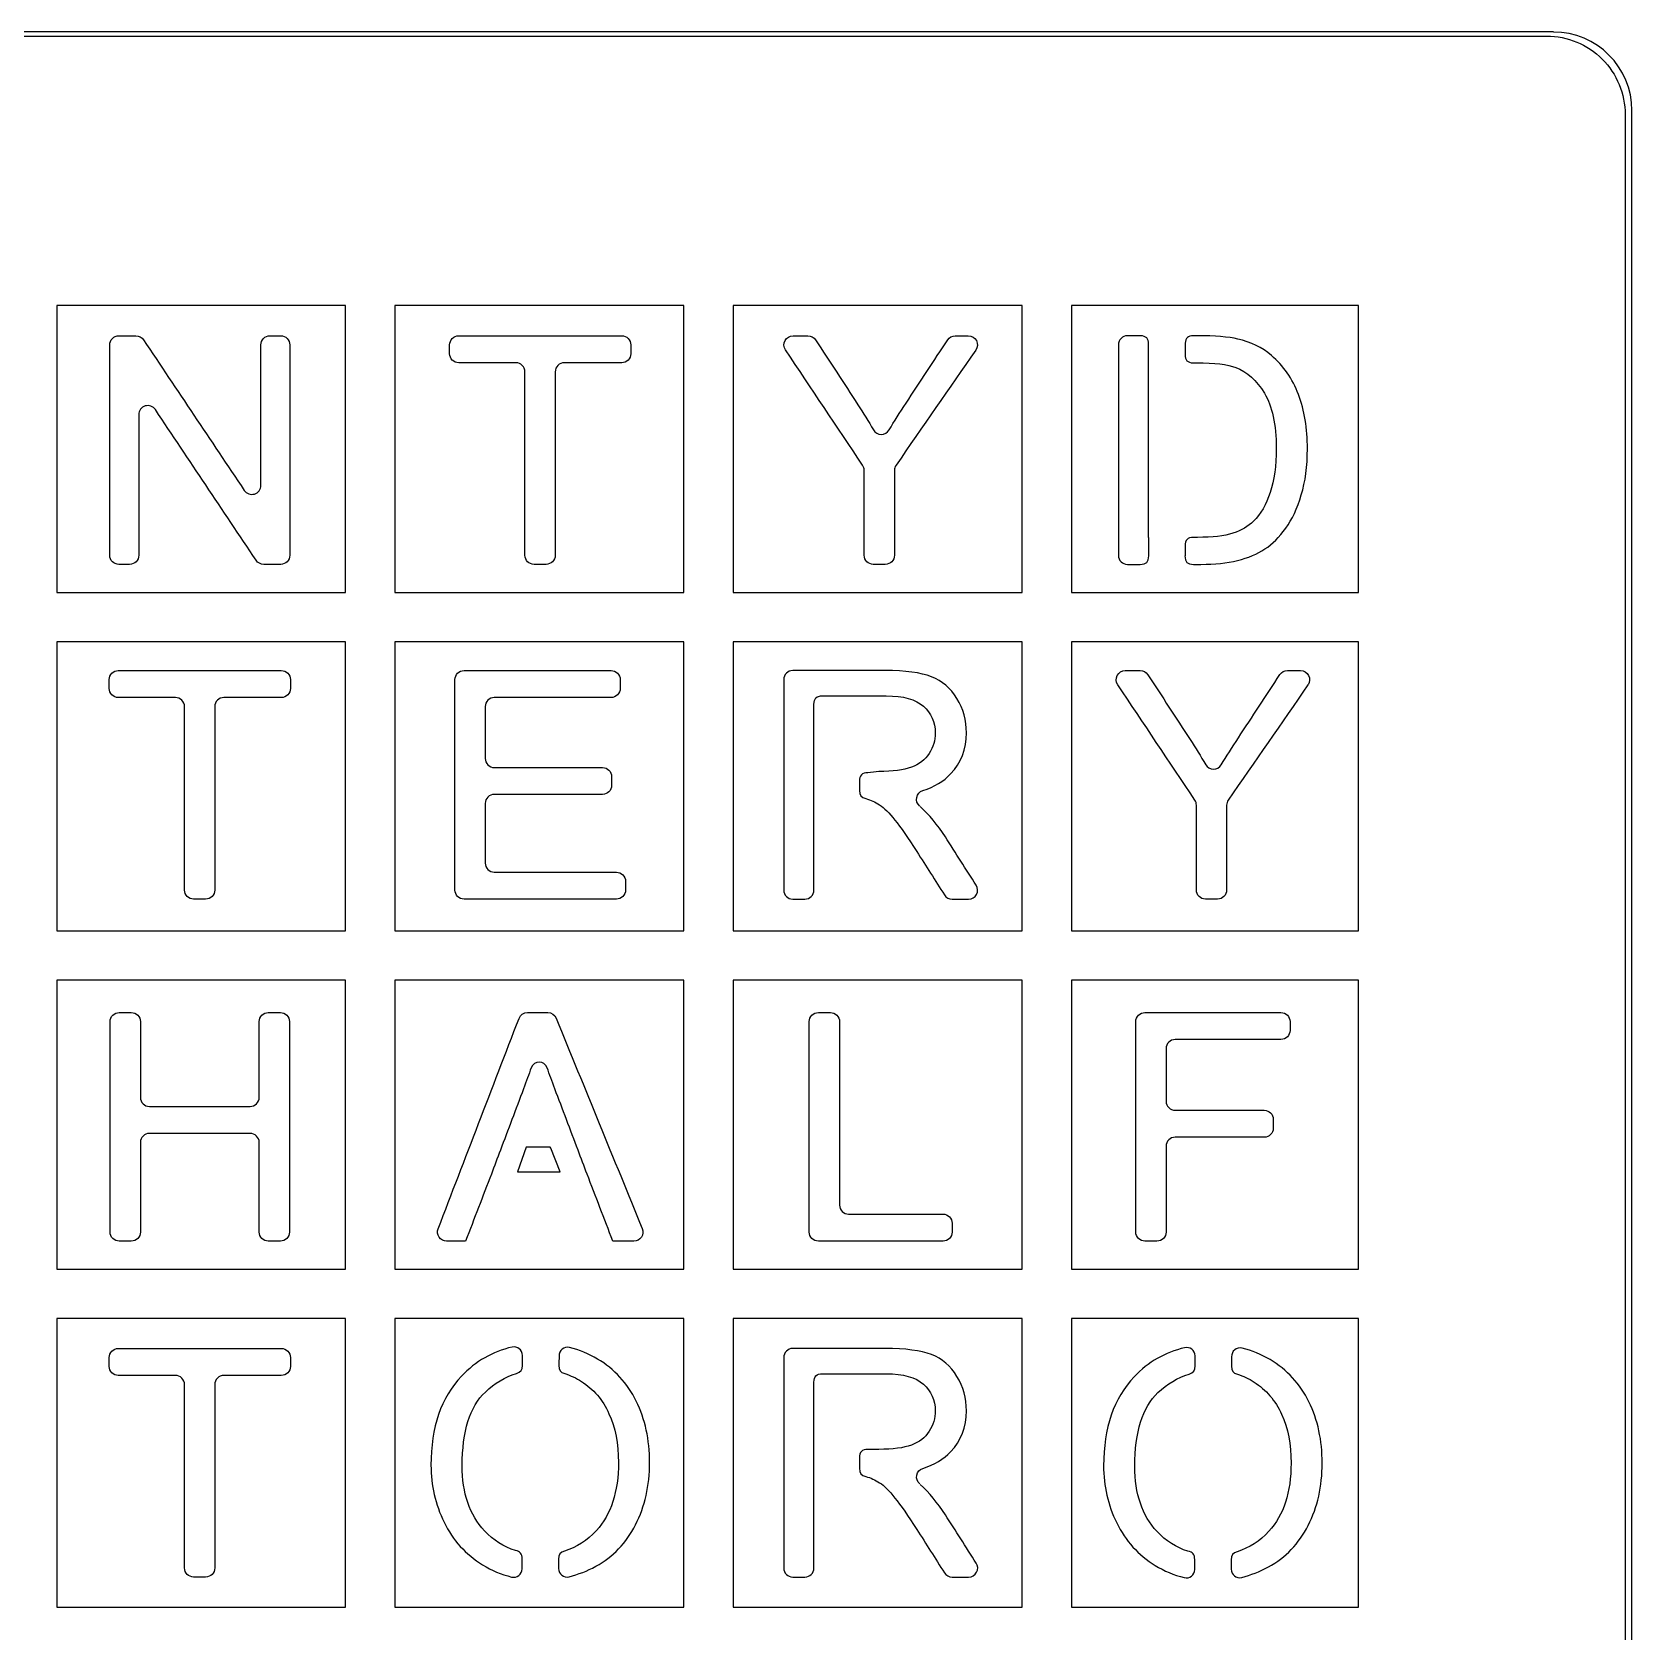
# Model space of a CAD drawing. Extents: x 0.1 to 78.1, y 0.1 to 78.1.
# Drawn here: x 39.21 to 78.12, y 39.14 to 78.05 of the extents above; entities that cross this region are included whole.
import ezdxf

# ---------------------------------------------------------------- set-up
doc = ezdxf.new("R2010")
doc.units = 0
doc.layers.get('0').update_dxf_attribs({"linetype": 'CONTINUOUS'})
doc.layers.add('Grid', color=7, linetype='CONTINUOUS')

msp = doc.modelspace()

# ---------------------------------------------------------------- linework, layer by layer
at = {"color": 7}
for p, q in [((2.042849, 77.953732), (76.042846, 77.953732)), ((77.953667, 76.043044), (77.953667, 2.043039)), ((67.543621, 70.665175), (67.454983, 70.664911)), ((67.451808, 70.007157), (67.535152, 70.007157)), ((67.551294, 65.762261), (67.455248, 65.762261)), ((51.222546, 50.930914), (51.013525, 50.331659)), ((51.81389, 50.930914), (51.222546, 50.930914)), ((51.82315, 50.907313), (51.81389, 50.930914)), ((52.051221, 50.331659), (51.82315, 50.907313)), ((51.013525, 50.331659), (52.051221, 50.331659))]:
    msp.add_line(p, q, dxfattribs=at)
for points in [[(76.042846, 77.953732), (76.549615, 77.953767), (77.035642, 77.75248), (77.393993, 77.394152)], [(77.393993, 77.394152), (77.752345, 77.035824), (77.953667, 76.549813), (77.953667, 76.043044)], [(41.099322, 70.444143), (41.099322, 70.565639), (41.198803, 70.665255), (41.320249, 70.665255)], [(41.099322, 65.326992), (41.099322, 67.032737), (41.099322, 68.738479), (41.099322, 70.444143)], [(41.320249, 70.665255), (41.458891, 70.665255), (41.59753, 70.665255), (41.735907, 70.665255)], [(41.735907, 70.665255), (41.812107, 70.665255), (41.877462, 70.63033), (41.920057, 70.567041)], [(41.920057, 70.567041), (42.7363, 69.346677), (43.552801, 68.126207), (44.369305, 66.905816)], [(44.774121, 70.444143), (44.774121, 70.565639), (44.873339, 70.665255), (44.995048, 70.665255)], [(44.774121, 67.028821), (44.774121, 68.167241), (44.774121, 69.305852), (44.774121, 70.444143)], [(44.995048, 70.665255), (45.082889, 70.665255), (45.170728, 70.665255), (45.258573, 70.665255)], [(45.258573, 70.665255), (45.380016, 70.665255), (45.479235, 70.565639), (45.479235, 70.444143)], [(45.479235, 70.444143), (45.479235, 68.738506), (45.479235, 67.032737), (45.479235, 65.326992)], [(49.365965, 70.444143), (49.365965, 70.565639), (49.464919, 70.665228), (49.586892, 70.665228)], [(49.365965, 70.229989), (49.365965, 70.301453), (49.365965, 70.372784), (49.365965, 70.444143)], [(49.586892, 70.665228), (50.908221, 70.665228), (52.22955, 70.665228), (53.550615, 70.665228)], [(53.550615, 70.665228), (53.672588, 70.665228), (53.771807, 70.565613), (53.771807, 70.444143)], [(53.771807, 70.444143), (53.771807, 70.372784), (53.771807, 70.301453), (53.771807, 70.229989)], [(57.534182, 70.321164), (57.487615, 70.390723), (57.483646, 70.47457), (57.523598, 70.548544)], [(57.523069, 70.548544), (57.562492, 70.622234), (57.634459, 70.665228), (57.718067, 70.665228)], [(57.718067, 70.665228), (57.838453, 70.665228), (57.958838, 70.665228), (58.079488, 70.665228)], [(58.079488, 70.665228), (58.156217, 70.665228), (58.222363, 70.629457), (58.264432, 70.565163)], [(58.264432, 70.565163), (58.607861, 70.03978), (58.95129, 69.51442), (59.294984, 68.989146)], [(60.466559, 69.030262), (60.803638, 69.542122), (61.140717, 70.053882), (61.477797, 70.565639)], [(61.477797, 70.565639), (61.52013, 70.629668), (61.586011, 70.665228), (61.66274, 70.665228)], [(61.66274, 70.665228), (61.768045, 70.665228), (61.873084, 70.665228), (61.978388, 70.665228)], [(61.978388, 70.665228), (62.06279, 70.665228), (62.135022, 70.621387), (62.17418, 70.546563)], [(62.17418, 70.546563), (62.213074, 70.471924), (62.208047, 70.387628), (62.160951, 70.318145)], [(65.850021, 70.665255), (65.728577, 70.665255), (65.629096, 70.566036), (65.629096, 70.444169)], [(65.629096, 70.444169), (65.629096, 68.738506), (65.629096, 67.032764), (65.629096, 65.326992)], [(66.165404, 70.665175), (66.060367, 70.665175), (65.95506, 70.665175), (65.850021, 70.665255)], [(66.364903, 70.458536), (66.364903, 70.600591), (66.307485, 70.660281), (66.165404, 70.665175)], [(66.364635, 70.008929), (66.364635, 70.15876), (66.364635, 70.308702), (66.364635, 70.458536)], [(67.454983, 70.664911), (67.322956, 70.664911), (67.265277, 70.613), (67.250196, 70.481819)], [(67.250196, 70.481819), (67.250196, 70.39244), (67.250196, 70.302987), (67.250196, 70.213611)], [(68.533692, 70.585007), (68.305883, 70.637103), (67.975951, 70.666019), (67.543621, 70.665175)], [(69.349138, 70.187603), (69.123713, 70.379134), (68.851721, 70.511767), (68.533692, 70.585007)], [(49.586892, 70.008903), (49.464919, 70.008903), (49.365965, 70.108228), (49.365965, 70.229989)], [(53.771807, 70.229989), (53.771807, 70.108228), (53.672588, 70.008903), (53.550615, 70.008903)], [(59.409284, 67.516131), (58.784338, 68.451192), (58.159392, 69.38618), (57.534182, 70.321164)], [(62.160157, 70.318145), (61.51378, 69.384592), (60.867403, 68.450824), (60.221026, 67.517163)], [(67.248873, 70.213611), (67.248873, 70.069678), (67.307875, 70.009511), (67.451808, 70.007157)], [(70.006628, 69.237404), (69.861898, 69.623273), (69.6415, 69.938894), (69.349138, 70.187603)], [(50.976219, 70.008903), (50.513198, 70.008903), (50.049913, 70.008903), (49.586892, 70.008903)], [(51.197411, 69.787896), (51.197411, 69.909472), (51.097663, 70.008903), (50.976219, 70.008903)], [(51.197411, 65.326992), (51.197411, 66.81398), (51.197411, 68.300912), (51.197411, 69.787896)], [(52.153615, 70.008903), (52.031906, 70.008903), (51.932423, 69.909472), (51.932423, 69.787896)], [(51.932423, 69.787896), (51.932423, 68.300912), (51.932423, 66.81398), (51.932423, 65.326992)], [(53.550615, 70.008903), (53.084948, 70.008903), (52.619281, 70.008903), (52.153615, 70.008903)], [(66.364635, 65.76234), (66.364635, 67.177888), (66.364635, 68.593356), (66.364635, 70.008929)], [(67.535152, 70.007157), (67.970921, 70.007157), (68.287894, 69.971306), (68.484477, 69.895079)], [(68.484477, 69.895079), (68.757794, 69.789084), (68.989302, 69.580384), (69.181128, 69.267382)], [(69.181128, 69.267382), (69.371363, 68.9552), (69.466875, 68.508715), (69.466875, 67.92777)], [(41.9616, 68.957422), (41.866876, 68.928768), (41.804702, 68.844763), (41.804702, 68.745888)], [(42.209514, 68.868496), (42.154745, 68.951019), (42.05632, 68.98613), (41.9616, 68.957422)], [(59.294984, 68.989146), (59.426482, 68.785149), (59.551894, 68.581132), (59.672015, 68.376477)], [(60.051957, 68.373857), (60.175253, 68.577666), (60.312836, 68.797058), (60.466559, 69.030262)], [(70.2257, 67.915837), (70.2257, 68.411613), (70.152942, 68.851642), (70.006628, 69.237404)], [(41.804702, 68.745888), (41.804702, 67.606248), (41.804702, 66.466608), (41.804702, 65.326968)], [(44.659291, 65.204175), (43.842787, 66.425595), (43.02628, 67.6471), (42.209514, 68.868496)], [(59.672015, 68.376477), (59.712497, 68.307473), (59.781024, 68.267759), (59.861192, 68.267386)], [(59.861192, 68.267386), (59.941097, 68.267386), (60.010153, 68.305304), (60.051957, 68.373857)], [(69.466875, 67.92777), (69.466875, 67.50687), (69.417665, 67.151056), (69.320825, 66.85581)], [(70.076742, 66.793554), (70.17649, 67.119888), (70.2257, 67.494012), (70.2257, 67.915837)], [(59.44659, 67.393153), (59.44659, 67.438873), (59.433361, 67.47811), (59.409284, 67.516131)], [(59.44659, 65.326992), (59.44659, 66.015705), (59.44659, 66.704416), (59.44659, 67.393153)], [(60.221026, 67.517163), (60.194038, 67.478481), (60.181603, 67.43829), (60.181603, 67.391271)], [(60.181603, 67.391271), (60.181603, 66.703119), (60.181603, 66.015041), (60.181603, 65.326968)], [(44.617487, 66.817102), (44.711943, 66.846203), (44.774121, 66.930052), (44.774121, 67.028821)], [(44.369305, 66.905816), (44.424077, 66.823769), (44.522502, 66.78858), (44.617487, 66.817102)], [(69.320825, 66.85581), (69.223726, 66.562043), (69.087465, 66.326591), (68.913102, 66.152997)], [(69.697327, 65.983529), (69.85264, 66.197209), (69.978053, 66.467587), (70.076742, 66.793554)], [(68.913102, 66.152997), (68.788751, 66.028799), (68.623121, 65.933129), (68.414627, 65.864416)], [(66.366487, 65.313395), (66.366487, 65.463043), (66.366487, 65.612689), (66.366487, 65.76234)], [(67.455248, 65.762261), (67.309465, 65.762261), (67.248873, 65.701803), (67.248873, 65.555833)], [(68.414627, 65.864416), (68.206135, 65.795675), (67.917742, 65.762261), (67.551294, 65.762261)], [(69.191446, 65.480056), (69.375067, 65.601526), (69.543342, 65.769772), (69.697327, 65.983529)], [(67.248873, 65.555833), (67.248873, 65.474712), (67.248873, 65.39359), (67.248873, 65.312469)], [(68.528398, 65.200468), (68.787428, 65.263836), (69.008619, 65.357051), (69.191446, 65.480056)], [(41.320249, 65.105988), (41.198803, 65.105988), (41.099322, 65.205125), (41.099322, 65.326992)], [(41.583774, 65.105988), (41.49593, 65.105988), (41.408091, 65.105988), (41.320249, 65.105988)], [(41.804702, 65.326968), (41.804702, 65.205125), (41.70548, 65.105988), (41.583774, 65.105988)], [(44.843177, 65.105988), (44.766977, 65.105988), (44.701625, 65.140913), (44.659291, 65.204175)], [(45.258573, 65.105988), (45.119928, 65.105988), (44.981554, 65.105988), (44.843177, 65.105988)], [(45.479235, 65.326992), (45.479235, 65.205125), (45.380016, 65.105988), (45.258573, 65.105988)], [(51.418338, 65.105988), (51.296629, 65.105988), (51.197411, 65.205125), (51.197411, 65.326992)], [(51.711496, 65.105988), (51.613865, 65.105988), (51.515969, 65.105988), (51.418338, 65.105988)], [(51.932423, 65.326992), (51.932423, 65.205125), (51.83294, 65.105988), (51.711496, 65.105988)], [(59.667517, 65.105988), (59.545809, 65.105988), (59.44659, 65.205125), (59.44659, 65.326992)], [(59.960411, 65.105988), (59.86278, 65.105988), (59.765149, 65.105988), (59.667517, 65.105988)], [(60.181603, 65.326968), (60.181603, 65.205125), (60.082384, 65.105988), (59.960411, 65.105988)], [(65.629096, 65.326992), (65.629096, 65.205524), (65.728577, 65.106012), (65.850021, 65.106012)], [(65.850021, 65.106012), (65.953208, 65.106012), (66.05666, 65.106012), (66.159848, 65.106012)], [(66.159848, 65.106012), (66.306427, 65.106012), (66.367019, 65.166919), (66.366487, 65.313395)], [(67.248608, 65.312469), (67.248608, 65.166498), (67.309198, 65.105935), (67.455248, 65.105935)], [(67.455248, 65.105935), (67.515308, 65.105935), (67.575371, 65.105935), (67.635429, 65.105935)], [(67.635429, 65.105935), (67.970656, 65.105935), (68.268315, 65.136812), (68.528398, 65.200468)], [(41.086355, 62.302167), (41.086355, 62.423558), (41.185577, 62.523173), (41.307282, 62.523173)], [(41.086355, 62.088013), (41.086355, 62.159371), (41.086355, 62.230729), (41.086355, 62.302167)], [(41.307282, 62.523173), (42.628614, 62.523173), (43.949943, 62.523173), (45.271273, 62.523173)], [(45.271273, 62.523173), (45.392978, 62.523173), (45.492464, 62.423558), (45.492464, 62.302167)], [(45.492464, 62.302167), (45.492464, 62.230729), (45.492464, 62.159371), (45.492464, 62.088013)], [(49.494552, 62.30214), (49.494552, 62.423531), (49.594035, 62.523147), (49.716008, 62.523147)], [(49.494552, 57.184913), (49.494552, 58.890655), (49.494552, 60.596424), (49.494552, 62.30214)], [(49.716008, 62.523147), (50.907956, 62.523147), (52.100169, 62.523147), (53.292646, 62.523147)], [(53.292646, 62.523147), (53.414354, 62.523147), (53.513573, 62.423531), (53.513573, 62.30214)], [(53.513573, 62.30214), (53.513573, 62.230703), (53.513573, 62.159345), (53.513573, 62.088013)], [(57.710394, 62.523173), (57.588686, 62.523173), (57.489203, 62.423558), (57.489203, 62.302167)], [(57.489203, 62.302167), (57.489203, 60.596398), (57.489203, 58.890655), (57.489203, 57.184913)], [(59.953797, 62.523173), (59.206084, 62.523173), (58.458371, 62.523173), (57.710394, 62.523173)], [(61.083832, 62.372943), (60.826128, 62.472664), (60.449361, 62.523173), (59.953797, 62.523173)], [(61.702428, 61.84494), (61.547382, 62.097302), (61.341272, 62.273248), (61.083832, 62.372943)], [(65.613483, 62.179188), (65.566919, 62.248747), (65.562948, 62.332488), (65.6029, 62.406386)], [(65.602371, 62.406386), (65.641796, 62.480178), (65.71376, 62.523173), (65.797371, 62.523173)], [(65.797371, 62.523173), (65.917754, 62.523173), (66.038404, 62.523173), (66.158792, 62.523173)], [(66.158792, 62.523173), (66.235521, 62.523173), (66.3014, 62.487401), (66.343471, 62.423081)], [(66.343471, 62.423081), (66.687165, 61.897725), (67.030594, 61.372341), (67.374285, 60.847091)], [(68.54586, 60.888209), (68.882942, 61.400043), (69.220021, 61.9118), (69.557098, 62.423558)], [(69.557098, 62.423558), (69.599431, 62.487484), (69.665315, 62.523173), (69.742044, 62.523173)], [(69.742044, 62.523173), (69.847081, 62.523173), (69.952388, 62.523173), (70.057692, 62.523173)], [(70.057692, 62.523173), (70.142094, 62.523173), (70.214323, 62.47912), (70.253481, 62.404508)], [(70.253481, 62.404508), (70.292375, 62.329869), (70.287348, 62.245548), (70.240252, 62.176172)], [(41.307282, 61.866821), (41.185577, 61.866821), (41.086355, 61.966252), (41.086355, 62.088013)], [(45.492464, 62.088013), (45.492464, 61.966252), (45.393246, 61.867036), (45.271537, 61.866821)], [(53.513573, 62.088013), (53.513573, 61.966252), (53.414354, 61.866821), (53.292646, 61.866821)], [(58.22448, 61.701695), (58.22448, 61.847695), (58.285069, 61.908229), (58.431119, 61.908229)], [(58.431119, 61.908229), (58.948644, 61.908229), (59.466169, 61.908229), (59.98343, 61.908229)], [(59.98343, 61.908229), (60.396445, 61.908229), (60.69807, 61.824117), (60.88804, 61.654654)], [(67.488321, 59.374155), (66.863375, 60.30914), (66.238429, 61.244098), (65.613483, 62.179188)], [(70.239458, 62.176172), (69.593081, 61.24251), (68.946442, 60.308849), (68.300065, 59.375187)], [(42.696612, 61.866821), (42.233591, 61.866821), (41.770303, 61.866821), (41.307282, 61.866821)], [(42.918068, 61.645841), (42.918068, 61.767311), (42.81832, 61.866821), (42.696612, 61.866821)], [(42.918068, 57.184913), (42.918068, 58.671924), (42.918068, 60.158936), (42.918068, 61.645841)], [(43.874005, 61.866821), (43.7523, 61.866821), (43.653078, 61.767311), (43.653078, 61.645841)], [(43.653078, 61.645841), (43.653078, 60.158936), (43.653078, 58.671898), (43.653078, 57.184913)], [(45.271537, 61.866821), (44.805603, 61.866821), (44.339939, 61.866821), (43.874005, 61.866821)], [(50.451021, 61.866821), (50.329313, 61.866821), (50.229829, 61.767311), (50.229829, 61.645815)], [(50.229829, 61.645815), (50.229829, 61.225895), (50.229829, 60.805868), (50.229829, 60.385816)], [(53.292646, 61.866821), (52.345173, 61.866821), (51.398229, 61.866821), (50.451021, 61.866821)], [(58.22448, 60.068977), (58.22448, 60.613225), (58.22448, 61.157473), (58.22448, 61.701695)], [(60.88804, 61.654654), (61.080128, 61.485109), (61.174055, 61.268889), (61.174055, 61.006028)], [(61.932615, 61.006028), (61.932615, 61.31162), (61.856415, 61.59139), (61.702428, 61.84494)], [(61.174055, 61.006028), (61.174055, 60.826241), (61.125372, 60.660639), (61.026682, 60.507604)], [(61.549763, 60.009367), (61.806145, 60.280115), (61.932615, 60.611349), (61.932615, 61.006028)], [(67.374285, 60.847091), (67.505783, 60.64307), (67.63146, 60.438971), (67.751319, 60.234395)], [(68.130996, 60.231775), (68.254554, 60.435584), (68.39214, 60.655003), (68.54586, 60.888209)], [(50.229829, 60.385816), (50.229829, 60.264161), (50.329313, 60.164836), (50.451021, 60.164836)], [(61.026682, 60.507604), (60.928786, 60.354939), (60.784853, 60.243708), (60.594353, 60.173938)], [(50.451021, 60.164836), (51.328644, 60.164836), (52.206531, 60.164836), (53.084154, 60.164836)], [(53.084154, 60.164836), (53.205863, 60.164836), (53.305346, 60.065511), (53.305346, 59.943644)], [(53.305346, 59.943644), (53.305346, 59.873688), (53.305346, 59.803576), (53.305346, 59.733539)], [(58.22448, 59.432178), (58.22448, 59.644348), (58.22448, 59.856729), (58.22448, 60.068977)], [(59.536549, 60.035666), (59.390499, 60.035666), (59.329909, 59.975209), (59.329909, 59.829212)], [(59.806159, 60.068977), (59.716201, 60.057865), (59.626507, 60.046752), (59.536549, 60.035666)], [(60.594353, 60.173938), (60.40544, 60.104008), (60.141386, 60.068977), (59.806159, 60.068977)], [(60.872959, 59.605586), (61.157915, 59.698508), (61.38334, 59.833234), (61.549763, 60.009367)], [(67.751319, 60.234395), (67.791533, 60.165312), (67.860325, 60.125783), (67.940229, 60.125413)], [(67.940229, 60.125413), (68.020401, 60.125413), (68.089721, 60.163248), (68.130996, 60.231775)], [(53.305346, 59.733539), (53.305346, 59.611777), (53.205863, 59.512532), (53.084154, 59.512532)], [(59.329909, 59.829212), (59.329909, 59.75579), (59.329909, 59.682474), (59.329909, 59.609052)], [(59.329909, 59.609052), (59.329909, 59.491233), (59.373565, 59.435856), (59.48813, 59.408339)], [(60.724792, 59.439507), (60.740667, 59.519967), (60.795172, 59.580424), (60.872959, 59.605586)], [(50.451021, 59.512532), (50.329313, 59.512532), (50.229829, 59.413022), (50.229829, 59.291261)], [(50.229829, 59.291261), (50.229829, 58.807947), (50.229829, 58.324526), (50.229829, 57.841238)], [(53.084154, 59.512532), (52.206531, 59.512532), (51.328644, 59.512532), (50.451021, 59.512532)], [(58.22448, 57.184913), (58.22448, 57.934001), (58.22448, 58.68309), (58.22448, 59.432178)], [(59.48813, 59.408339), (59.601901, 59.377912), (59.713026, 59.328726), (59.823092, 59.257368)], [(59.823092, 59.257368), (59.933159, 59.187597), (60.057249, 59.063402), (60.195626, 58.886052)], [(60.79623, 59.228819), (60.734317, 59.282609), (60.708388, 59.359418), (60.724792, 59.439507)], [(61.42144, 58.477006), (61.228824, 58.772175), (61.025624, 59.019455), (60.810517, 59.216066)], [(67.525894, 59.251071), (67.525894, 59.296791), (67.512665, 59.336134), (67.488321, 59.374155)], [(67.525894, 57.184913), (67.525894, 57.873623), (67.525894, 58.56236), (67.525894, 59.251071)], [(68.300065, 59.375187), (68.273342, 59.336399), (68.260904, 59.296315), (68.260904, 59.249192)], [(68.260904, 59.249192), (68.260904, 58.561117), (68.260904, 57.872962), (68.260904, 57.184887)], [(60.195626, 58.886052), (60.33559, 58.71013), (60.512861, 58.453722), (60.727703, 58.120903)], [(62.171005, 57.303764), (61.921238, 57.694871), (61.671207, 58.085901), (61.42144, 58.477006)], [(60.727703, 58.120903), (60.951011, 57.769325), (61.17432, 57.41772), (61.397628, 57.066142)], [(50.229829, 57.841238), (50.229829, 57.719557), (50.329313, 57.620047), (50.451021, 57.620047)], [(50.451021, 57.620047), (51.441356, 57.620047), (52.431692, 57.620047), (53.421763, 57.620047)], [(53.421763, 57.620047), (53.543736, 57.620047), (53.642954, 57.520907), (53.642954, 57.39904)], [(53.642954, 57.39904), (53.642954, 57.327682), (53.642954, 57.256351), (53.642954, 57.184913)], [(62.178678, 57.078709), (62.218365, 57.151284), (62.21572, 57.233993), (62.17074, 57.303764)], [(43.138995, 56.963907), (43.017022, 56.963907), (42.918068, 57.063152), (42.918068, 57.184913)], [(43.431889, 56.963907), (43.334258, 56.963907), (43.236627, 56.963907), (43.138995, 56.963907)], [(43.653078, 57.184913), (43.653078, 57.063125), (43.553598, 56.963907), (43.431889, 56.963907)], [(49.716008, 56.963907), (49.594035, 56.963907), (49.494552, 57.063125), (49.494552, 57.184913)], [(53.421763, 56.963907), (52.186423, 56.963907), (50.951083, 56.963907), (49.716008, 56.963907)], [(53.642954, 57.184913), (53.642954, 57.063125), (53.543736, 56.963907), (53.421763, 56.963907)], [(57.489203, 57.184913), (57.489203, 57.063152), (57.588686, 56.963907), (57.710394, 56.963907)], [(57.710394, 56.963907), (57.808026, 56.963907), (57.905921, 56.963907), (58.003553, 56.963907)], [(58.003553, 56.963907), (58.124996, 56.963907), (58.22448, 57.063152), (58.22448, 57.184913)], [(61.397628, 57.066142), (61.439697, 57.000604), (61.506636, 56.963907), (61.584424, 56.963907)], [(61.584424, 56.963907), (61.718038, 56.963907), (61.851653, 56.963907), (61.985003, 56.963907)], [(61.985003, 56.963907), (62.067818, 56.963907), (62.13899, 57.005975), (62.178678, 57.078709)], [(67.746821, 56.963907), (67.62511, 56.963907), (67.525894, 57.063125), (67.525894, 57.184913)], [(68.039977, 56.963907), (67.942081, 56.963907), (67.84445, 56.963907), (67.746821, 56.963907)], [(68.260904, 57.184887), (68.260904, 57.063125), (68.161685, 56.963907), (68.039977, 56.963907)], [(41.108318, 53.985714), (41.108318, 54.107475), (41.207537, 54.206694), (41.329507, 54.206694)], [(41.329507, 54.206694), (41.427403, 54.206694), (41.525566, 54.206694), (41.623462, 54.206694)], [(41.623462, 54.206694), (41.745432, 54.206694), (41.844651, 54.107475), (41.844651, 53.985714)], [(44.733901, 53.985714), (44.733901, 54.107475), (44.833123, 54.206694), (44.954831, 54.206694)], [(44.954831, 54.206694), (45.052991, 54.206694), (45.150887, 54.206694), (45.249048, 54.206694)], [(45.249048, 54.206694), (45.370753, 54.206694), (45.470239, 54.107475), (45.470239, 53.985714)], [(51.052154, 54.064983), (51.085227, 54.152296), (51.165131, 54.206747), (51.258529, 54.206747)], [(51.258529, 54.206747), (51.422571, 54.206747), (51.586348, 54.206747), (51.75039, 54.206747)], [(51.75039, 54.206747), (51.841936, 54.206747), (51.919988, 54.154174), (51.954648, 54.069402)], [(58.111238, 53.985714), (58.111238, 54.107475), (58.210457, 54.206694), (58.332165, 54.206694)], [(58.332165, 54.206694), (58.430326, 54.206694), (58.528486, 54.206694), (58.626646, 54.206694)], [(58.626646, 54.206694), (58.74809, 54.206694), (58.847574, 54.107475), (58.847574, 53.985714)], [(66.051898, 53.985714), (66.051898, 54.107475), (66.151381, 54.206694), (66.273092, 54.206694)], [(66.273092, 54.206694), (67.37614, 54.206694), (68.478923, 54.206694), (69.581704, 54.206694)], [(69.581704, 54.206694), (69.703677, 54.206694), (69.802896, 54.107475), (69.802896, 53.985714)], [(41.108318, 48.86846), (41.108318, 50.574203), (41.108318, 52.279972), (41.108318, 53.985714)], [(41.844651, 53.985714), (41.844651, 53.371986), (41.844651, 52.758285), (41.844651, 52.144584)], [(44.733901, 52.144584), (44.733901, 52.758285), (44.733901, 53.371986), (44.733901, 53.985714)], [(45.470239, 53.985714), (45.470239, 52.279945), (45.470239, 50.574203), (45.470239, 48.86846)], [(49.0863, 48.947915), (49.741408, 50.653551), (50.396781, 52.359214), (51.052154, 54.064983)], [(51.954648, 54.069402), (52.652884, 52.363739), (53.351119, 50.658076), (54.049354, 48.952492)], [(58.111238, 48.86846), (58.111238, 50.574203), (58.111238, 52.279972), (58.111238, 53.985714)], [(58.847574, 53.985714), (58.847574, 52.498703), (58.847574, 51.011771), (58.847574, 49.524786)], [(66.051898, 48.86846), (66.051898, 50.574203), (66.051898, 52.279972), (66.051898, 53.985714)], [(69.802896, 53.77156), (69.802896, 53.649799), (69.703677, 53.550369), (69.581704, 53.550369)], [(69.802896, 53.985714), (69.802896, 53.914356), (69.802896, 53.842918), (69.802896, 53.77156)], [(67.009425, 53.550554), (66.887719, 53.550554), (66.7885, 53.451044), (66.7885, 53.329468)], [(66.7885, 53.329468), (66.7885, 52.903065), (66.7885, 52.476636), (66.7885, 52.050313)], [(69.581704, 53.550369), (68.724454, 53.550474), (67.866942, 53.550474), (67.009425, 53.550554)], [(51.738483, 52.861102), (51.673925, 53.045596), (51.413046, 53.045491), (51.348488, 52.861023)], [(51.348488, 52.861023), (51.293719, 52.703966), (51.231542, 52.533654), (51.162486, 52.350113)], [(51.92475, 52.350113), (51.855694, 52.533654), (51.793517, 52.70394), (51.738483, 52.861102)], [(41.844651, 52.144584), (41.844651, 52.022902), (41.944137, 51.923578), (42.065845, 51.923578)], [(44.512448, 51.923578), (44.634421, 51.923578), (44.733901, 52.022902), (44.733901, 52.144584)], [(51.162486, 52.350113), (50.974896, 51.853278), (50.787042, 51.356364), (50.599452, 50.859529)], [(52.487784, 50.859529), (52.300194, 51.356364), (52.112604, 51.853278), (51.92475, 52.350113)], [(42.065845, 51.923578), (42.881291, 51.923578), (43.697002, 51.923578), (44.512448, 51.923578)], [(66.7885, 52.050313), (66.7885, 51.928446), (66.887719, 51.829122), (67.009425, 51.829122)], [(67.009425, 51.829122), (67.731473, 51.829122), (68.453523, 51.829122), (69.175571, 51.829122)], [(69.175571, 51.829122), (69.297277, 51.829122), (69.396496, 51.729797), (69.396496, 51.608142)], [(69.396496, 51.393988), (69.396496, 51.272121), (69.297277, 51.172796), (69.175571, 51.172796)], [(69.396496, 51.608142), (69.396496, 51.536678), (69.396496, 51.465346), (69.396496, 51.393988)], [(42.065845, 51.267438), (41.943872, 51.267438), (41.844389, 51.167928), (41.844651, 51.046061)], [(41.844651, 51.046061), (41.844651, 50.320256), (41.844651, 49.594345), (41.844651, 48.86846)], [(44.512448, 51.267438), (43.697002, 51.267438), (42.881291, 51.267438), (42.065845, 51.267438)], [(44.733901, 51.046352), (44.733901, 51.167928), (44.634421, 51.267438), (44.512448, 51.267438)], [(44.733901, 48.86846), (44.733901, 49.594451), (44.733901, 50.320361), (44.733901, 51.046352)], [(67.009425, 51.172796), (66.887719, 51.172796), (66.7885, 51.073472), (66.7885, 50.951604)], [(69.175571, 51.172796), (68.453523, 51.172796), (67.731473, 51.172796), (67.009425, 51.172796)], [(50.599452, 50.859529), (50.526163, 50.665854), (50.453138, 50.472285), (50.379848, 50.278795)], [(52.707388, 50.278769), (52.634098, 50.472259), (52.561073, 50.665854), (52.487784, 50.859529)], [(66.7885, 50.951604), (66.7885, 50.257258), (66.7885, 49.562912), (66.7885, 48.86846)], [(50.379848, 50.278795), (50.170563, 49.735024), (49.961542, 49.191252), (49.752256, 48.64748)], [(53.335244, 48.64748), (53.125959, 49.191252), (52.916673, 49.735024), (52.707388, 50.278769)], [(58.847574, 49.524786), (58.847574, 49.403289), (58.947057, 49.303779), (59.068501, 49.303779)], [(59.068501, 49.303779), (59.833676, 49.303779), (60.598851, 49.303779), (61.364026, 49.303779)], [(61.364026, 49.303779), (61.485734, 49.303779), (61.585218, 49.204455), (61.585218, 49.082773)], [(61.585218, 49.082773), (61.585218, 49.011335), (61.585218, 48.939898), (61.585218, 48.868434)], [(41.329507, 48.647454), (41.207537, 48.647454), (41.108318, 48.747069), (41.108318, 48.86846)], [(41.623462, 48.647454), (41.525566, 48.647454), (41.427403, 48.647454), (41.329507, 48.647454)], [(41.844651, 48.86846), (41.844651, 48.747069), (41.745432, 48.647454), (41.623462, 48.647454)], [(44.954831, 48.647454), (44.833123, 48.647454), (44.733901, 48.747069), (44.733901, 48.86846)], [(45.249048, 48.647454), (45.150887, 48.647454), (45.052991, 48.647454), (44.954831, 48.647454)], [(45.470239, 48.86846), (45.470239, 48.747069), (45.370753, 48.647454), (45.249048, 48.647454)], [(49.110377, 48.743233), (49.068044, 48.805198), (49.059048, 48.877588), (49.086565, 48.947915)], [(49.292675, 48.64748), (49.217533, 48.64748), (49.15324, 48.681373), (49.110377, 48.743233)], [(49.752256, 48.64748), (49.599063, 48.64748), (49.445869, 48.64748), (49.292675, 48.64748)], [(53.844832, 48.64748), (53.674969, 48.64748), (53.505107, 48.64748), (53.335244, 48.64748)], [(54.028188, 48.745482), (53.986119, 48.682405), (53.920502, 48.64748), (53.844832, 48.64748)], [(54.049354, 48.952492), (54.078194, 48.882007), (54.070521, 48.808585), (54.028188, 48.745482)], [(58.332165, 48.647454), (58.210457, 48.647454), (58.110974, 48.747043), (58.111238, 48.86846)], [(61.364026, 48.647454), (60.353317, 48.647454), (59.342874, 48.647454), (58.332165, 48.647454)], [(61.585218, 48.868434), (61.585218, 48.747043), (61.485734, 48.647454), (61.364026, 48.647454)], [(66.273092, 48.647454), (66.151381, 48.647454), (66.051898, 48.747043), (66.051898, 48.86846)], [(66.567571, 48.647454), (66.46941, 48.647454), (66.37125, 48.647454), (66.273092, 48.647454)], [(66.7885, 48.86846), (66.7885, 48.747069), (66.689017, 48.647454), (66.567571, 48.647454)], [(41.086355, 45.816073), (41.086355, 45.937914), (41.185577, 46.037053), (41.307282, 46.037053)], [(41.307282, 46.037053), (42.628614, 46.037053), (43.949943, 46.037053), (45.271273, 46.037053)], [(45.271273, 46.037053), (45.392978, 46.037053), (45.492464, 45.937914), (45.492464, 45.816073)], [(50.882821, 46.070973), (50.405248, 45.958604), (49.995673, 45.723149), (49.65489, 45.3648)], [(51.136556, 45.869863), (51.136556, 46.003078), (51.012467, 46.101477), (50.882821, 46.070973)], [(52.282731, 46.061498), (52.145942, 46.096423), (52.015238, 45.986674), (52.025821, 45.845757)], [(52.961917, 45.780328), (52.749721, 45.906693), (52.522709, 46.000382), (52.282731, 46.061498)], [(57.710394, 46.037053), (57.588686, 46.037053), (57.489467, 45.937541), (57.489467, 45.816044)], [(59.953797, 46.037053), (59.205819, 46.037053), (58.458107, 46.037053), (57.710394, 46.037053)], [(61.083832, 45.887032), (60.826128, 45.98665), (60.449626, 46.037053), (59.953797, 46.037053)], [(67.240144, 46.055466), (66.762833, 45.943097), (66.353258, 45.707647), (66.012475, 45.349293)], [(67.493877, 45.854385), (67.493877, 45.9876), (67.36979, 46.085972), (67.240144, 46.055466)], [(68.640319, 46.045996), (68.503527, 46.080921), (68.372826, 45.971172), (68.383406, 45.830255)], [(69.319502, 45.764821), (69.107306, 45.891186), (68.880296, 45.984875), (68.640319, 46.045996)], [(41.086355, 45.601917), (41.086355, 45.673275), (41.086355, 45.744715), (41.086355, 45.816073)], [(41.307282, 45.380913), (41.185577, 45.380913), (41.086355, 45.480156), (41.086355, 45.601917)], [(45.492464, 45.601917), (45.492464, 45.480156), (45.393246, 45.380913), (45.271537, 45.380913)], [(45.492464, 45.816073), (45.492464, 45.744715), (45.492464, 45.673275), (45.492464, 45.601917)], [(50.991036, 45.429197), (51.09634, 45.461873), (51.136292, 45.51593), (51.136556, 45.626446)], [(51.136556, 45.626446), (51.136556, 45.707647), (51.136556, 45.788662), (51.136556, 45.869863)], [(52.025821, 45.845757), (52.025821, 45.771303), (52.023175, 45.69677), (52.020529, 45.622319)], [(52.020529, 45.622319), (52.020529, 45.513046), (52.059952, 45.459042), (52.164198, 45.425731)], [(53.904363, 44.753718), (53.688198, 45.192527), (53.373873, 45.535006), (52.961917, 45.780328)], [(57.489467, 45.816044), (57.489467, 44.110408), (57.489467, 42.404562), (57.489467, 40.698817)], [(61.702693, 45.358844), (61.547382, 45.611206), (61.341272, 45.787125), (61.083832, 45.887032)], [(67.348356, 45.413695), (67.453925, 45.446371), (67.493877, 45.500449), (67.493877, 45.610939)], [(67.493877, 45.610939), (67.493877, 45.69214), (67.493877, 45.773155), (67.493877, 45.854385)], [(68.383406, 45.830255), (68.383406, 45.755801), (68.38076, 45.681268), (68.378115, 45.606812)], [(68.378117, 45.606812), (68.378117, 45.497539), (68.41754, 45.443566), (68.521521, 45.410229)], [(70.261948, 44.738211), (70.045783, 45.177025), (69.731458, 45.519499), (69.319502, 45.764821)], [(42.696612, 45.380913), (42.233591, 45.380913), (41.770303, 45.380913), (41.307282, 45.380913)], [(42.918068, 45.159827), (42.918068, 45.281403), (42.81832, 45.380913), (42.696612, 45.380913)], [(42.918068, 40.698791), (42.918068, 42.185802), (42.918068, 43.672816), (42.918068, 45.159827)], [(43.874005, 45.380913), (43.7523, 45.380913), (43.653078, 45.281403), (43.653078, 45.159827)], [(43.653078, 45.159827), (43.653078, 43.672816), (43.653078, 42.185802), (43.653078, 40.698791)], [(45.271537, 45.380913), (44.805603, 45.380913), (44.339939, 45.380913), (43.874005, 45.380913)], [(49.65489, 45.3648), (49.15906, 44.843092), (48.91194, 44.120835), (48.91194, 43.197886)], [(50.233533, 44.977794), (50.458694, 45.192792), (50.711636, 45.342919), (50.991036, 45.429197)], [(52.164198, 45.425731), (52.306015, 45.380278), (52.441481, 45.317199), (52.569804, 45.23666)], [(52.569804, 45.23666), (52.863492, 45.050287), (53.087594, 44.788826), (53.240259, 44.451035)], [(58.224744, 45.215601), (58.224744, 45.361675), (58.285334, 45.422135), (58.431384, 45.422135)], [(58.224744, 43.582884), (58.224744, 44.127132), (58.224744, 44.671351), (58.224744, 45.215601)], [(58.431384, 45.422135), (58.948909, 45.422135), (59.466169, 45.422135), (59.983694, 45.422135)], [(59.983694, 45.422135), (60.396445, 45.422135), (60.69807, 45.338209), (60.888305, 45.168556)], [(60.888305, 45.168556), (61.079863, 44.999119), (61.17432, 44.782796), (61.17432, 44.520115)], [(61.93288, 44.520115), (61.93288, 44.825603), (61.85668, 45.10527), (61.702693, 45.358844)], [(66.012475, 45.349293), (65.516646, 44.82759), (65.26926, 44.105354), (65.26926, 43.182384)], [(66.591121, 44.962313), (66.816279, 45.177287), (67.069221, 45.327414), (67.348356, 45.413695)], [(68.521521, 45.410229), (68.6636, 45.3648), (68.799069, 45.301694), (68.927392, 45.221155)], [(68.927392, 45.221155), (69.221077, 45.034785), (69.445179, 44.773321), (69.597846, 44.43553)], [(49.6705, 43.186353), (49.6705, 44.022357), (49.858352, 44.620207), (50.233533, 44.977794)], [(54.227948, 43.262762), (54.227948, 43.818072), (54.120527, 44.316309), (53.904363, 44.753718)], [(66.028085, 43.170846), (66.028085, 44.006876), (66.215942, 44.604705), (66.591121, 44.962313)], [(53.240259, 44.451035), (53.393188, 44.113241), (53.470711, 43.718192), (53.470711, 43.26644)], [(61.17432, 44.520115), (61.17432, 44.340148), (61.125372, 44.174545), (61.026947, 44.021801)], [(61.549763, 43.523271), (61.806145, 43.794019), (61.93288, 44.12533), (61.93288, 44.520115)], [(69.597846, 44.43553), (69.750773, 44.097763), (69.828296, 43.702687), (69.828296, 43.250935)], [(70.585272, 43.24726), (70.585272, 43.802565), (70.477848, 44.300802), (70.261948, 44.738211)], [(61.026947, 44.021801), (60.928522, 43.869055), (60.784853, 43.7578), (60.594617, 43.68795)], [(58.224744, 42.946082), (58.224744, 43.15836), (58.224744, 43.370606), (58.224744, 43.582884)], [(59.536549, 43.582884), (59.390499, 43.582884), (59.329909, 43.522424), (59.329909, 43.376456)], [(59.806159, 43.582884), (59.716201, 43.582884), (59.626507, 43.582884), (59.536549, 43.582884)], [(60.594617, 43.68795), (60.40544, 43.618018), (60.141651, 43.582884), (59.806159, 43.582884)], [(48.91194, 43.197886), (48.91194, 42.709968), (49.018037, 42.246762), (49.230233, 41.810385)], [(53.470711, 43.26644), (53.470711, 42.55085), (53.290529, 41.99808), (52.933342, 41.608563)], [(53.887429, 41.749663), (54.115236, 42.193528), (54.227948, 42.698247), (54.227948, 43.262762)], [(59.329909, 43.376456), (59.329909, 43.291945), (59.329909, 43.207464), (59.329909, 43.123062)], [(60.873224, 43.119572), (61.157915, 43.212412), (61.383605, 43.347217), (61.549763, 43.523271)], [(69.828296, 43.250935), (69.828296, 42.535369), (69.64785, 41.982575), (69.290927, 41.593056)], [(70.245017, 41.734158), (70.472824, 42.178052), (70.585272, 42.682745), (70.585272, 43.24726)], [(50.21025, 41.603298), (49.850681, 41.989137), (49.6705, 42.515923), (49.6705, 43.186353)], [(58.224744, 40.698817), (58.224744, 41.447905), (58.224744, 42.196994), (58.224744, 42.946082)], [(59.329909, 43.123062), (59.329909, 43.005243), (59.373565, 42.949842), (59.48813, 42.922217)], [(59.48813, 42.922217), (59.601901, 42.891898), (59.712761, 42.842604), (59.823092, 42.771354)], [(60.79623, 42.742803), (60.734582, 42.796619), (60.708388, 42.873298), (60.725057, 42.953387)], [(60.725057, 42.953387), (60.740932, 43.033844), (60.795436, 43.094302), (60.873224, 43.119572)], [(65.26926, 43.182384), (65.26926, 42.69449), (65.375623, 42.23126), (65.587821, 41.794906)], [(66.567835, 41.587791), (66.208002, 41.973659), (66.028085, 42.500418), (66.028085, 43.170846)], [(59.823092, 42.771354), (59.933159, 42.701607), (60.057513, 42.577388), (60.19589, 42.400035)], [(61.421705, 41.99091), (61.228824, 42.286079), (61.025624, 42.533544), (60.810782, 42.729944)], [(60.19589, 42.400035), (60.335855, 42.224008), (60.512861, 41.967629), (60.727967, 41.634913)], [(49.230233, 41.810385), (49.442694, 41.373002), (49.754902, 41.028173), (50.167388, 40.77507)], [(52.920642, 40.738637), (53.338684, 40.965173), (53.659623, 41.304292), (53.887429, 41.749663)], [(62.17127, 40.817668), (61.921503, 41.208775), (61.671472, 41.599882), (61.421705, 41.99091)], [(65.587821, 41.794906), (65.800279, 41.3575), (66.112487, 41.012666), (66.524973, 40.759568)], [(69.278227, 40.723135), (69.696004, 40.949668), (70.017208, 41.288785), (70.245017, 41.734158)], [(50.963254, 41.12223), (50.677769, 41.209092), (50.427473, 41.371602), (50.21025, 41.603298)], [(52.933342, 41.608563), (52.712679, 41.368028), (52.454181, 41.201023), (52.158113, 41.109186)], [(60.727967, 41.634913), (60.951276, 41.283308), (61.174584, 40.93173), (61.397892, 40.580231)], [(67.320575, 41.106752), (67.035092, 41.193588), (66.785058, 41.356095), (66.567835, 41.587791)], [(69.290927, 41.593056), (69.070267, 41.352523), (68.811769, 41.185518), (68.515698, 41.093708)], [(51.128354, 40.919929), (51.128354, 41.041691), (51.082581, 41.097838), (50.963254, 41.12223)], [(51.128354, 40.678841), (51.128354, 40.759195), (51.128354, 40.839549), (51.128354, 40.919929)], [(52.158113, 41.109186), (52.052544, 41.076616), (52.012592, 41.022352), (52.012592, 40.911939)], [(52.012592, 40.911939), (52.012592, 40.836083), (52.012592, 40.760227), (52.012592, 40.684371)], [(67.485942, 40.904425), (67.485942, 41.026186), (67.440169, 41.082331), (67.320575, 41.106752)], [(67.485942, 40.663339), (67.485942, 40.743693), (67.485942, 40.824044), (67.485942, 40.904425)], [(68.515698, 41.093708), (68.410129, 41.061111), (68.370177, 41.006845), (68.370177, 40.896461)], [(68.370177, 40.896461), (68.370177, 40.820605), (68.370177, 40.744725), (68.370177, 40.668869)], [(43.138995, 40.47789), (43.017022, 40.47789), (42.918068, 40.577429), (42.918068, 40.698791)], [(43.431889, 40.47789), (43.334258, 40.47789), (43.236627, 40.47789), (43.138995, 40.47789)], [(43.653078, 40.698791), (43.653078, 40.577429), (43.553598, 40.47789), (43.431889, 40.47789)], [(50.167388, 40.77507), (50.386198, 40.641006), (50.620883, 40.541869), (50.871179, 40.478578)], [(50.871179, 40.478578), (51.001619, 40.445531), (51.128354, 40.544197), (51.128354, 40.678841)], [(52.012592, 40.684371), (52.012592, 40.549645), (52.139592, 40.450982), (52.270296, 40.484322)], [(52.270296, 40.484322), (52.493604, 40.541284), (52.71215, 40.62598), (52.920642, 40.738637)], [(57.489467, 40.698817), (57.489467, 40.577056), (57.588686, 40.477919), (57.710394, 40.477919)], [(57.710394, 40.477919), (57.808026, 40.477919), (57.905921, 40.477919), (58.003553, 40.477919)], [(58.003553, 40.477919), (58.125261, 40.477919), (58.224744, 40.577056), (58.224744, 40.698817)], [(61.397892, 40.580231), (61.439961, 40.514511), (61.506636, 40.47789), (61.584424, 40.47789)], [(61.584424, 40.47789), (61.718038, 40.47789), (61.851388, 40.47789), (61.985003, 40.47789)], [(61.985003, 40.47789), (62.067818, 40.47789), (62.13899, 40.519959), (62.178943, 40.592616)], [(62.178943, 40.592616), (62.21863, 40.665188), (62.215984, 40.748082), (62.171005, 40.817668)], [(66.524973, 40.759568), (66.743783, 40.625501), (66.978204, 40.526362), (67.228767, 40.463076)], [(67.228767, 40.463076), (67.359204, 40.430027), (67.485942, 40.528719), (67.485942, 40.663339)], [(68.370177, 40.668869), (68.370177, 40.534167), (68.497177, 40.43548), (68.627881, 40.468815)], [(68.627881, 40.468815), (68.851192, 40.525806), (69.069738, 40.610473), (69.278227, 40.723135)]]:
    msp.add_open_spline(points, degree=3, dxfattribs=at)
at = {"layer": 'Grid', "color": 7}
for p, q in [((76.21165, 78.052874), (2.207684, 78.052874)), ((78.11665, 2.141252), (78.11665, 76.139937)), ((46.836548, 71.401937), (39.808682, 71.401937)), ((39.808682, 71.401937), (39.808682, 64.424318)), ((46.836548, 64.424318), (46.836548, 71.401937)), ((55.064032, 71.401937), (48.036433, 71.401937)), ((48.036433, 71.401937), (48.036433, 64.424318)), ((55.064032, 64.424318), (55.064032, 71.401937)), ((63.29178, 71.401937), (56.264182, 71.401937)), ((56.264182, 71.401937), (56.264182, 64.424318)), ((63.29178, 64.424318), (63.29178, 71.401937)), ((71.469258, 71.401937), (64.491666, 71.401937)), ((64.491666, 71.401937), (64.491666, 64.424318)), ((71.469258, 64.424318), (71.469258, 71.401937)), ((39.808682, 64.424318), (46.836548, 64.424318)), ((48.036433, 64.424318), (55.064032, 64.424318)), ((56.264182, 64.424318), (63.29178, 64.424318)), ((64.491666, 64.424318), (71.469258, 64.424318)), ((46.836548, 63.224301), (39.808682, 63.224301)), ((39.808682, 63.224301), (39.808682, 56.196673)), ((46.836548, 56.196673), (46.836548, 63.224301)), ((55.064032, 63.224301), (48.036433, 63.224301)), ((48.036433, 63.224301), (48.036433, 56.196673)), ((55.064032, 56.196673), (55.064032, 63.224301)), ((63.29178, 63.224301), (56.264182, 63.224301)), ((56.264182, 63.224301), (56.264182, 56.196673)), ((63.29178, 56.196673), (63.29178, 63.224301)), ((71.469258, 63.224301), (64.491666, 63.224301)), ((64.491666, 63.224301), (64.491666, 56.196673)), ((71.469258, 56.196673), (71.469258, 63.224301)), ((39.808682, 56.196673), (46.836548, 56.196673)), ((48.036433, 56.196673), (55.064032, 56.196673)), ((56.264182, 56.196673), (63.29178, 56.196673)), ((64.491666, 56.196673), (71.469258, 56.196673)), ((46.836548, 54.996682), (39.808682, 54.996682)), ((39.808682, 54.996682), (39.808682, 47.969057)), ((46.836548, 47.969057), (46.836548, 54.996682)), ((55.064032, 54.996682), (48.036433, 54.996682)), ((48.036433, 54.996682), (48.036433, 47.969057)), ((55.064032, 47.969057), (55.064032, 54.996682)), ((63.29178, 54.996682), (56.264182, 54.996682)), ((56.264182, 54.996682), (56.264182, 47.969057)), ((63.29178, 47.969057), (63.29178, 54.996682)), ((71.469258, 54.996682), (64.491666, 54.996682)), ((64.491666, 54.996682), (64.491666, 47.969057)), ((71.469258, 47.969057), (71.469258, 54.996682)), ((39.808682, 47.969057), (46.836548, 47.969057)), ((48.036433, 47.969057), (55.064032, 47.969057)), ((56.264182, 47.969057), (63.29178, 47.969057)), ((64.491666, 47.969057), (71.469258, 47.969057)), ((46.836548, 46.769066), (39.808682, 46.769066)), ((39.808682, 46.769066), (39.808682, 39.741441)), ((46.836548, 39.741441), (46.836548, 46.769066)), ((55.064032, 46.769066), (48.036433, 46.769066)), ((48.036433, 46.769066), (48.036433, 39.741441)), ((55.064032, 39.741441), (55.064032, 46.769066)), ((63.29178, 46.769066), (56.264182, 46.769066)), ((56.264182, 46.769066), (56.264182, 39.741441)), ((63.29178, 39.741441), (63.29178, 46.769066)), ((71.469258, 46.769066), (64.491666, 46.769066)), ((64.491666, 46.769066), (64.491666, 39.741441)), ((71.469258, 39.741441), (71.469258, 46.769066)), ((39.808682, 39.741441), (46.836548, 39.741441)), ((48.036433, 39.741441), (55.064032, 39.741441)), ((56.264182, 39.741441), (63.29178, 39.741441)), ((64.491666, 39.741441), (71.469258, 39.741441))]:
    msp.add_line(p, q, dxfattribs=at)
msp.add_open_spline([(78.119296, 76.14126), (78.119298, 77.196453), (77.263932, 78.051877), (76.208739, 78.051948)], degree=3, dxfattribs=at)

doc.saveas('drawing.dxf')
